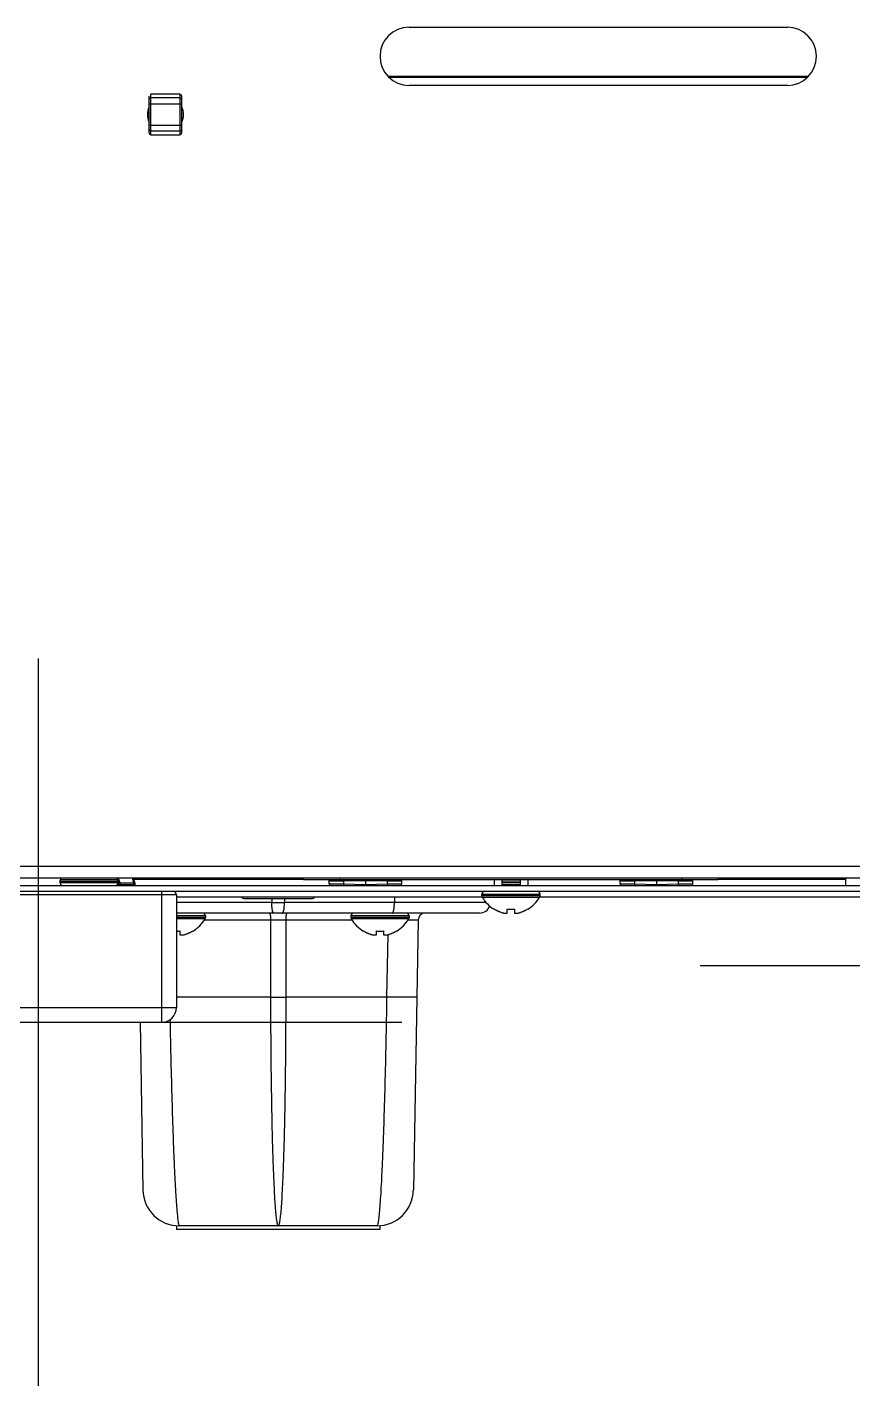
# Model space of a CAD drawing. Header units: millimetres. Extents: x 406 to 4339, y 342 to 2993.
# Drawn here: x 3073.5 to 3187, y 2277.7 to 2464.5 of the extents above; entities that cross this region are included whole.
import ezdxf

# ---------------------------------------------------------------- set-up
doc = ezdxf.new("R2010")
doc.units = ezdxf.units.MM
doc.header["$LTSCALE"] = 256.666667
doc.layers.get('0').update_dxf_attribs({"linetype": 'CONTINUOUS'})
doc.layers.add('ASSI', color=7, linetype='CONTINUOUS')
doc.layers.add('GEOM', color=7, linetype='CONTINUOUS')

msp = doc.modelspace()

# ---------------------------------------------------------------- linework, layer by layer
at = {"color": 7, "linetype": 'Continuous'}
for p, q in [((3125.98, 2464.53), (3177.98, 2464.53)), ((3123.07, 2457.79), (3180.88, 2457.79)), ((3123.2, 2457.66), (3180.75, 2457.66)), ((3177.98, 2456.53), (3125.98, 2456.53)), ((3090.23, 2450.01), (3090.23, 2455.06)), ((3094.48, 2455.31), (3090.48, 2455.31)), ((3090.48, 2449.75), (3090.48, 2455.31)), ((3094.48, 2454.8), (3090.48, 2454.8)), ((3094.48, 2455.31), (3094.48, 2449.75)), ((3094.72, 2450.01), (3094.72, 2455.06)), ((3090.23, 2454.01), (3094.72, 2454.01)), ((3090.23, 2451.06), (3094.72, 2451.06)), ((3090.48, 2450.26), (3094.48, 2450.26)), ((3090.48, 2449.75), (3094.48, 2449.75)), ((2695.88, 2346.53), (3294.08, 2346.53)), ((3292.98, 2347.53), (2696.98, 2347.53)), ((3111.48, 2347.53), (3111.48, 2347.33)), ((3111.48, 2347.33), (3168.48, 2347.33)), ((3114.98, 2346.77), (3114.98, 2347.33)), ((3116.94, 2347.13), (3114.98, 2347.1)), ((3114.98, 2346.77), (3116.94, 2346.74)), ((3116.48, 2347.53), (3116.48, 2347.33)), ((3119.98, 2347.18), (3116.94, 2347.13)), ((3116.94, 2347.13), (3116.94, 2346.74)), ((3116.94, 2346.74), (3119.98, 2346.68)), ((3119.98, 2347.33), (3119.98, 2347.18)), ((3123.01, 2347.13), (3119.98, 2347.18)), ((3119.98, 2347.18), (3119.98, 2346.68)), ((3119.98, 2346.68), (3123.01, 2346.74)), ((3119.98, 2346.53), (3119.98, 2346.68)), ((3123.01, 2346.74), (3123.01, 2347.13)), ((3124.98, 2347.1), (3123.01, 2347.13)), ((3123.01, 2346.74), (3124.98, 2346.77)), ((3124.98, 2346.77), (3124.98, 2347.33)), ((3137.68, 2347.33), (3137.68, 2346.53)), ((3138.73, 2347.33), (3138.73, 2346.53)), ((3138.73, 2347.32), (3141.23, 2347.32)), ((3138.73, 2347.03), (3141.23, 2347.03)), ((3138.73, 2346.93), (3141.23, 2346.93)), ((3138.73, 2346.64), (3141.23, 2346.64)), ((3141.23, 2347.33), (3141.23, 2346.53)), ((3142.28, 2347.33), (3142.28, 2346.53)), ((3154.98, 2346.77), (3154.98, 2347.33)), ((3156.94, 2347.13), (3154.98, 2347.1)), ((3154.98, 2346.77), (3156.94, 2346.74)), ((3159.98, 2347.18), (3156.94, 2347.13)), ((3156.94, 2347.13), (3156.94, 2346.74)), ((3156.94, 2346.74), (3159.98, 2346.68)), ((3159.98, 2347.33), (3159.98, 2347.18)), ((3163.01, 2347.13), (3159.98, 2347.18)), ((3159.98, 2347.18), (3159.98, 2346.68)), ((3159.98, 2346.68), (3163.01, 2346.74)), ((3159.98, 2346.53), (3159.98, 2346.68)), ((3163.01, 2346.74), (3163.01, 2347.13)), ((3164.98, 2347.1), (3163.01, 2347.13)), ((3163.01, 2346.74), (3164.98, 2346.77)), ((3163.48, 2347.53), (3163.48, 2347.33)), ((3164.98, 2346.77), (3164.98, 2347.33)), ((3168.48, 2347.53), (3168.48, 2347.33)), ((3185.98, 2347.33), (3168.48, 2347.33)), ((3185.98, 2347.53), (3185.98, 2346.53)), ((2696.98, 2345.73), (3292.97, 2345.73)), ((3137.68, 2343.25), (3137.68, 2343.29)), ((3139.48, 2342.74), (3139.48, 2343.29)), ((3140.48, 2343.29), (3140.48, 2342.74)), ((3142.28, 2343.29), (3142.28, 2343.25)), ((3094.48, 2340.29), (3094.48, 2339.74)), ((3096.28, 2340.29), (3096.28, 2340.25)), ((3119.68, 2340.25), (3119.68, 2340.29)), ((3121.48, 2339.74), (3121.48, 2340.29)), ((3122.48, 2340.29), (3122.48, 2339.74)), ((3124.28, 2340.29), (3124.28, 2340.25)), ((3121.98, 2299.23), (3093.98, 2299.23))]:
    msp.add_line(p, q, dxfattribs=at)
at = {"color": 1}
for p, q in [((3074.98, 2377.73), (3074.98, 2277.73)), ((3024.98, 2327.73), (3124.98, 2327.73))]:
    msp.add_line(p, q, dxfattribs=at)
at = {"color": 4}
msp.add_line((3165.98, 2335.53), (3265.98, 2335.53), dxfattribs=at)
at = {"color": 7, "linetype": 'Continuous'}
for centre, radius, start, end in [((3125.98, 2460.53), 4, 90, 270), ((3177.98, 2460.53), 4, 270, 90), ((3092.48, 2452.53), 2.48, 155.4067, 204.5933), ((3092.48, 2452.53), 2.48, 335.4067, 24.5933), ((3082.17, 2344.91), 4.8, 146.7141, 149.6988), ((3081.78, 2344.91), 4.8, 30.3012, 33.2859), ((3115.23, 2347.1), 0.25, 109.6795, 180), ((3115.23, 2346.77), 0.25, 180, 250.3193), ((3124.73, 2347.1), 0.25, 360, 70.3193), ((3124.73, 2346.77), 0.25, 289.6807, 0), ((3155.23, 2347.1), 0.25, 109.6795, 180), ((3155.23, 2346.77), 0.25, 180, 250.3193), ((3164.73, 2347.1), 0.25, 360, 70.3193), ((3164.73, 2346.77), 0.25, 289.6807, 0), ((3140.16, 2347.34), 4.75, 238.4659, 241.0313), ((3140.16, 2347.34), 4.75, 241.0316, 241.9926), ((3140.16, 2347.33), 4.75, 241.9926, 243.3187), ((3140.16, 2347.33), 4.74, 243.3188, 244.4598), ((3140.15, 2347.33), 4.74, 244.4598, 245.4278), ((3140.15, 2347.32), 4.73, 245.4278, 246.6825), ((3140.15, 2347.32), 4.73, 246.6826, 247.4526), ((3140.15, 2347.31), 4.72, 247.4524, 248.9975), ((3140.15, 2347.3), 4.72, 248.9977, 249.4819), ((3140.14, 2347.29), 4.7, 249.4813, 251.5344), ((3140.14, 2347.28), 4.68, 251.535, 252.6227), ((3140.13, 2347.26), 4.67, 252.6228, 253.6051), ((3140.12, 2347.23), 4.64, 253.6036, 255.6824), ((3139.23, 2344.73), 2.01, 262.7256, 264.8598), ((3139.23, 2344.7), 1.98, 264.8627, 265.7144), ((3139.23, 2344.69), 1.97, 265.714, 266.9766), ((3139.23, 2344.68), 1.96, 266.9771, 268.0037), ((3139.23, 2344.67), 1.95, 268.0037, 269.0738), ((3139.23, 2344.67), 1.95, 269.0741, 270.1995), ((3139.23, 2344.67), 1.95, 270.1995, 271.1541), ((3139.23, 2344.68), 1.95, 271.1545, 272.3767), ((3139.22, 2344.68), 1.96, 272.3765, 273.2159), ((3139.22, 2344.69), 1.97, 273.2167, 274.6016), ((3139.22, 2344.71), 1.98, 274.6009, 275.2558), ((3139.22, 2344.73), 2.01, 275.2585, 277.2741), ((3139.98, 2347.05), 3.79, 262.4012, 264.9222), ((3139.98, 2347.04), 3.78, 264.9231, 265.7954), ((3139.98, 2347.03), 3.78, 265.7953, 267.4577), ((3139.98, 2347.03), 3.77, 267.4579, 269.9996), ((3139.98, 2347.03), 3.77, 270.0004, 272.5421), ((3139.97, 2347.03), 3.78, 272.5423, 274.2047), ((3139.97, 2347.04), 3.78, 274.2046, 275.0769), ((3139.97, 2347.05), 3.79, 275.0778, 277.5988), ((3140.73, 2344.73), 2.01, 262.7259, 264.7415), ((3140.73, 2344.71), 1.98, 264.7442, 265.3991), ((3140.73, 2344.69), 1.97, 265.3984, 266.7833), ((3140.73, 2344.68), 1.96, 266.7841, 267.6235), ((3140.73, 2344.68), 1.96, 267.6234, 268.8455), ((3140.73, 2344.67), 1.95, 268.8459, 270.9258), ((3140.73, 2344.67), 1.95, 270.9261, 271.9964), ((3140.72, 2344.68), 1.96, 271.9964, 273.0228), ((3140.72, 2344.69), 1.97, 273.0233, 274.286), ((3140.72, 2344.7), 1.98, 274.2856, 275.1372), ((3140.72, 2344.73), 2.01, 275.1401, 277.2744), ((3139.83, 2347.23), 4.64, 284.3176, 286.3964), ((3139.82, 2347.26), 4.67, 286.3949, 287.3772), ((3139.81, 2347.28), 4.68, 287.3773, 288.465), ((3139.81, 2347.29), 4.7, 288.4656, 290.5187), ((3139.8, 2347.3), 4.72, 290.5181, 291.0023), ((3139.8, 2347.31), 4.72, 291.0025, 292.5476), ((3139.8, 2347.32), 4.73, 292.5474, 293.3174), ((3139.8, 2347.32), 4.73, 293.3175, 294.5722), ((3139.8, 2347.33), 4.74, 294.5722, 295.5402), ((3139.79, 2347.33), 4.74, 295.5402, 296.6812), ((3139.79, 2347.33), 4.75, 296.6813, 298.0074), ((3139.79, 2347.34), 4.75, 298.0074, 298.9684), ((3139.79, 2347.34), 4.75, 298.9687, 301.5341), ((3093.78, 2344.35), 4.8, 301.3727, 329.6988), ((3122.17, 2344.35), 4.8, 210.3012, 238.6273), ((3121.78, 2344.35), 4.8, 301.3727, 329.6988), ((3093.98, 2344.03), 3.77, 270, 272.545), ((3093.97, 2344.04), 3.79, 272.5489, 277.5994), ((3094.73, 2341.73), 2.01, 262.7256, 264.8598), ((3094.73, 2341.7), 1.98, 264.8627, 265.7144), ((3094.73, 2341.69), 1.97, 265.714, 266.9766), ((3094.73, 2341.68), 1.96, 266.9771, 268.0037), ((3094.72, 2341.67), 1.95, 268.0037, 269.0738), ((3094.72, 2341.67), 1.95, 269.0741, 270.1995), ((3094.72, 2341.67), 1.95, 270.1995, 271.1541), ((3094.72, 2341.68), 1.95, 271.1545, 272.3767), ((3094.72, 2341.68), 1.96, 272.3765, 273.2159), ((3094.72, 2341.69), 1.97, 273.2167, 274.6016), ((3094.72, 2341.71), 1.98, 274.6009, 275.2558), ((3094.72, 2341.73), 2.01, 275.2585, 277.2741), ((3093.83, 2344.23), 4.64, 284.3176, 286.3964), ((3093.82, 2344.26), 4.67, 286.3949, 287.3772), ((3093.81, 2344.28), 4.68, 287.3773, 288.465), ((3093.81, 2344.29), 4.7, 288.4656, 290.5187), ((3093.8, 2344.3), 4.72, 290.5181, 291.0023), ((3093.8, 2344.31), 4.72, 291.0025, 292.5476), ((3093.8, 2344.32), 4.73, 292.5474, 293.3174), ((3093.8, 2344.32), 4.73, 293.3175, 294.5722), ((3093.8, 2344.33), 4.74, 294.5722, 295.5402), ((3093.79, 2344.33), 4.74, 295.5402, 296.6812), ((3093.79, 2344.33), 4.75, 296.6813, 298.0074), ((3093.79, 2344.34), 4.75, 298.0074, 298.9684), ((3093.79, 2344.34), 4.75, 298.9687, 301.5341), ((3122.16, 2344.34), 4.75, 238.4659, 241.0313), ((3122.16, 2344.34), 4.75, 241.0316, 241.9926), ((3122.16, 2344.33), 4.75, 241.9926, 243.3187), ((3122.16, 2344.33), 4.74, 243.3188, 244.4598), ((3122.15, 2344.33), 4.74, 244.4598, 245.4278), ((3122.15, 2344.32), 4.73, 245.4278, 246.6825), ((3122.15, 2344.32), 4.73, 246.6826, 247.4526), ((3122.15, 2344.31), 4.72, 247.4524, 248.9975), ((3122.15, 2344.3), 4.72, 248.9977, 249.4819), ((3122.14, 2344.29), 4.7, 249.4813, 251.5344), ((3122.14, 2344.28), 4.68, 251.535, 252.6227), ((3122.13, 2344.26), 4.67, 252.6228, 253.6051), ((3122.12, 2344.23), 4.64, 253.6036, 255.6824), ((3121.23, 2341.73), 2.01, 262.7259, 264.7415), ((3121.23, 2341.71), 1.98, 264.7442, 265.3991), ((3121.23, 2341.69), 1.97, 265.3984, 266.7833), ((3121.23, 2341.68), 1.96, 266.7841, 267.6235), ((3121.23, 2341.68), 1.96, 267.6234, 268.8455), ((3121.23, 2341.67), 1.95, 268.8459, 270.9258), ((3121.23, 2341.67), 1.95, 270.9261, 271.9964), ((3121.22, 2341.68), 1.96, 271.9964, 273.0228), ((3121.22, 2341.69), 1.97, 273.0233, 274.286), ((3121.22, 2341.7), 1.98, 274.2856, 275.1372), ((3121.22, 2341.73), 2.01, 275.1401, 277.2744), ((3121.98, 2344.04), 3.79, 262.4006, 267.4511), ((3121.98, 2344.03), 3.77, 267.455, 270), ((3121.98, 2344.03), 3.77, 270, 272.545), ((3121.97, 2344.04), 3.79, 272.5489, 277.5994), ((3122.73, 2341.73), 2.01, 262.7256, 264.8598), ((3122.73, 2341.7), 1.98, 264.8627, 265.7144), ((3122.73, 2341.69), 1.97, 265.714, 266.9766), ((3122.73, 2341.68), 1.96, 266.9771, 268.0037), ((3122.73, 2341.67), 1.95, 268.0037, 269.0738), ((3122.73, 2341.67), 1.95, 269.0741, 270.1995), ((3122.73, 2341.67), 1.95, 270.1995, 271.1541), ((3122.73, 2341.68), 1.95, 271.1545, 272.3767), ((3122.72, 2341.68), 1.96, 272.3765, 273.2159), ((3122.72, 2341.69), 1.97, 273.2167, 274.6016), ((3122.72, 2341.71), 1.98, 274.6009, 275.2558), ((3122.72, 2341.73), 2.01, 275.2585, 277.2741), ((3121.83, 2344.23), 4.64, 284.3176, 286.3964), ((3121.82, 2344.26), 4.67, 286.3949, 287.3772), ((3121.81, 2344.28), 4.68, 287.3773, 288.465), ((3121.81, 2344.29), 4.7, 288.4656, 290.5187), ((3121.8, 2344.3), 4.72, 290.5181, 291.0023), ((3121.8, 2344.31), 4.72, 291.0025, 292.5476), ((3121.8, 2344.32), 4.73, 292.5474, 293.3174), ((3121.8, 2344.32), 4.73, 293.3175, 294.5722), ((3121.8, 2344.33), 4.74, 294.5722, 295.5402), ((3121.79, 2344.33), 4.74, 295.5402, 296.6812), ((3121.79, 2344.33), 4.75, 296.6813, 298.0074), ((3121.79, 2344.34), 4.75, 298.0074, 298.9684), ((3121.79, 2344.34), 4.75, 298.9687, 301.5341)]:
    msp.add_arc(centre, radius, start, end, dxfattribs=at)
for points, knots in [([(3090.23, 2454.56), (3090.23, 2454.62), (3090.28, 2454.75), (3090.41, 2454.8), (3090.48, 2454.8)], [0, 0, 0, 0, 0.499121, 1, 1, 1, 1]), ([(3094.72, 2455.06), (3094.72, 2455.12), (3094.67, 2455.26), (3094.54, 2455.31), (3094.47, 2455.31)], [0, 0, 0, 0, 0.499388, 1, 1, 1, 1]), ([(3094.72, 2454.56), (3094.72, 2454.62), (3094.67, 2454.75), (3094.54, 2454.8), (3094.48, 2454.8)], [0, 0, 0, 0, 0.499121, 1, 1, 1, 1]), ([(3090.23, 2450.51), (3090.23, 2450.45), (3090.28, 2450.31), (3090.41, 2450.26), (3090.48, 2450.26)], [0, 0, 0, 0, 0.499121, 1, 1, 1, 1]), ([(3090.23, 2450.01), (3090.23, 2449.95), (3090.28, 2449.81), (3090.41, 2449.75), (3090.48, 2449.75)], [0, 0, 0, 0, 0.499385, 1, 1, 1, 1]), ([(3094.72, 2450.51), (3094.72, 2450.45), (3094.67, 2450.31), (3094.54, 2450.26), (3094.48, 2450.26)], [0, 0, 0, 0, 0.499121, 1, 1, 1, 1]), ([(3094.48, 2449.75), (3094.54, 2449.75), (3094.67, 2449.81), (3094.72, 2449.95), (3094.72, 2450.01)], [0, 0, 0, 0, 0.500629, 1, 1, 1, 1]), ([(3116.94, 2347.13), (3116.94, 2347.15), (3116.94, 2347.22), (3116.94, 2347.28), (3116.94, 2347.33)], [0, 0, 0, 0, 0.289016, 1, 1, 1, 1]), ([(3116.94, 2346.74), (3116.94, 2346.72), (3116.94, 2346.65), (3116.94, 2346.58), (3116.94, 2346.53)], [0, 0, 0, 0, 0.289016, 1, 1, 1, 1]), ([(3123.01, 2347.13), (3123.01, 2347.15), (3123.01, 2347.22), (3123.01, 2347.28), (3123.01, 2347.33)], [0, 0, 0, 0, 0.289016, 1, 1, 1, 1]), ([(3123.01, 2346.74), (3123.01, 2346.72), (3123.01, 2346.65), (3123.01, 2346.58), (3123.01, 2346.53)], [0, 0, 0, 0, 0.289016, 1, 1, 1, 1]), ([(3156.94, 2347.13), (3156.94, 2347.15), (3156.94, 2347.22), (3156.94, 2347.28), (3156.94, 2347.33)], [0, 0, 0, 0, 0.289016, 1, 1, 1, 1]), ([(3156.94, 2346.74), (3156.94, 2346.72), (3156.94, 2346.65), (3156.94, 2346.58), (3156.94, 2346.53)], [0, 0, 0, 0, 0.289016, 1, 1, 1, 1]), ([(3163.01, 2347.13), (3163.01, 2347.15), (3163.01, 2347.22), (3163.01, 2347.28), (3163.01, 2347.33)], [0, 0, 0, 0, 0.289016, 1, 1, 1, 1]), ([(3163.01, 2346.74), (3163.01, 2346.72), (3163.01, 2346.65), (3163.01, 2346.58), (3163.01, 2346.53)], [0, 0, 0, 0, 0.289016, 1, 1, 1, 1])]:
    msp.add_open_spline(points, degree=3, knots=knots, dxfattribs=at)
at = {"layer": 'ASSI', "color": 9, "linetype": 'Continuous'}
for p, q in [((3077.98, 2347.13), (3085.98, 2347.13)), ((3077.98, 2346.93), (3085.98, 2346.93)), ((3078.03, 2347.33), (3085.92, 2347.33)), ((3135.98, 2345.33), (3143.98, 2345.33)), ((3135.98, 2345.13), (3143.98, 2345.13)), ((3136.03, 2344.93), (3143.92, 2344.93)), ((3097.98, 2342.33), (3093.98, 2342.33)), ((3097.98, 2342.13), (3093.98, 2342.13)), ((3097.92, 2341.93), (3093.98, 2341.93)), ((3125.98, 2342.33), (3117.98, 2342.33)), ((3125.98, 2342.13), (3117.98, 2342.13)), ((3125.92, 2341.93), (3118.03, 2341.93))]:
    msp.add_line(p, q, dxfattribs=at)
at = {"layer": 'ASSI', "color": 7, "linetype": 'Continuous'}
for p, q in [((3077.98, 2347.13), (3077.98, 2346.93)), ((3085.98, 2347.13), (3085.98, 2346.93)), ((3135.98, 2345.13), (3135.98, 2345.33)), ((3143.98, 2345.13), (3143.98, 2345.33)), ((3123.12, 2342.73), (3122.44, 2342.73)), ((3125.58, 2342.73), (3123.7, 2342.73)), ((3097.98, 2342.33), (3097.98, 2342.13)), ((3117.98, 2342.33), (3117.98, 2342.13)), ((3125.98, 2342.33), (3125.98, 2342.13))]:
    msp.add_line(p, q, dxfattribs=at)
for centre, radius, start, end in [((3078.38, 2347.13), 0.4, 149.6988, 180), ((3078.38, 2346.93), 0.4, 180, 270), ((3082.17, 2344.91), 4.8, 146.7752, 149.6988), ((3085.58, 2346.93), 0.4, 270, 360), ((3081.78, 2344.91), 4.8, 30.3012, 33.2248), ((3085.58, 2347.13), 0.4, 0, 30.3012), ((3136.38, 2345.33), 0.4, 90, 180), ((3136.38, 2345.13), 0.4, 180, 210.3012), ((3140.17, 2347.35), 4.8, 210.3012, 238.5421), ((3139.78, 2347.35), 4.8, 301.4579, 329.6988), ((3143.58, 2345.33), 0.4, 0, 90), ((3143.58, 2345.13), 0.4, 329.6988, 360), ((3097.58, 2342.33), 0.4, 0, 90), ((3118.38, 2342.33), 0.4, 90, 180), ((3125.58, 2342.33), 0.4, 0, 90), ((3093.78, 2344.35), 4.8, 301.3727, 329.6988), ((3097.58, 2342.13), 0.4, 329.6988, 360), ((3118.38, 2342.13), 0.4, 180, 210.3012), ((3122.17, 2344.35), 4.8, 210.3012, 238.6273), ((3121.78, 2344.35), 4.8, 301.3727, 329.6988), ((3125.58, 2342.13), 0.4, 329.6988, 360)]:
    msp.add_arc(centre, radius, start, end, dxfattribs=at)
at = {"layer": 'GEOM', "color": 9, "linetype": 'Continuous'}
for p, q in [((3292.98, 2349.13), (2696.98, 2349.13)), ((3088.33, 2346.63), (3085.83, 2346.63)), ((3086.24, 2346.83), (3086.03, 2347.53)), ((3088.15, 2346.83), (3086.24, 2346.83)), ((3088.15, 2346.83), (3087.94, 2347.53)), ((3111.48, 2347.33), (3088.14, 2347.33)), ((3093.98, 2345.23), (3055.98, 2345.23)), ((3091.98, 2327.73), (3091.98, 2345.73)), ((3107.11, 2344.73), (3107.11, 2344.18)), ((3108.84, 2344.73), (3108.84, 2344.18)), ((3123.98, 2344.93), (3123.96, 2344.18)), ((3107.11, 2344.18), (3093.98, 2344.18)), ((3123.96, 2344.18), (3108.84, 2344.18)), ((3124.7, 2344.18), (3123.96, 2344.18)), ((3106.93, 2341.75), (3097.79, 2341.75)), ((3106.93, 2341.75), (3106.93, 2331.17)), ((3118.16, 2341.75), (3109.02, 2341.75)), ((3109.02, 2341.75), (3109.02, 2331.17)), ((3123.04, 2339.76), (3122.89, 2331.17)), ((3055.98, 2329.73), (3093.98, 2329.73)), ((3106.93, 2331.17), (3093.98, 2331.17)), ((3122.89, 2331.17), (3109.02, 2331.17))]:
    msp.add_line(p, q, dxfattribs=at)
at = {"layer": 'GEOM', "color": 7, "linetype": 'Continuous'}
for p, q in [((3088.31, 2346.78), (3088.08, 2347.53)), ((3093.98, 2345.23), (3093.98, 2329.73)), ((3136.03, 2344.93), (3093.98, 2344.93)), ((3103.36, 2344.73), (3112.59, 2344.73)), ((3189.13, 2344.93), (3143.92, 2344.93)), ((3122.44, 2342.73), (3093.98, 2342.73)), ((3135.67, 2342.73), (3123.12, 2342.73)), ((3127.21, 2341.75), (3126.56, 2304.65)), ((3057.98, 2327.73), (3091.98, 2327.73)), ((3088.99, 2327.73), (3089.39, 2304.65)), ((3093.98, 2299.75), (3093.98, 2299.23)), ((3121.56, 2299.73), (3094.39, 2299.73)), ((3121.98, 2299.23), (3121.98, 2299.75))]:
    msp.add_line(p, q, dxfattribs=at)
for centre, radius, start, end in [((3087.82, 2346.63), 0.503, 0.0469, 16.813), ((3093.48, 2345.23), 0.5, 0, 90), ((3103.36, 2345.23), 0.5, 217.0431, 270), ((3112.59, 2345.23), 0.5, 270, 322.9569), ((3128.21, 2341.73), 1, 89.9999, 179), ((3135.67, 2344.23), 1.5, 270, 339.6363), ((3091.98, 2329.73), 2, 270, 360), ((3094.39, 2304.73), 5, 180.9992, 270), ((3121.56, 2304.73), 5, 270, 359.0009)]:
    msp.add_arc(centre, radius, start, end, dxfattribs=at)
at = {"layer": 'GEOM', "color": 9, "linetype": 'Continuous'}
for centre, radius, start, end in [((3107.98, 2807.27), 463.09, 269.8926, 270.1074), ((3107.98, 2664.6), 333.43, 269.821, 270.179)]:
    msp.add_arc(centre, radius, start, end, dxfattribs=at)
for points, knots in [([(3085.95, 2346.78), (3085.97, 2346.79), (3086.07, 2346.81), (3086.17, 2346.83), (3086.24, 2346.83)], [0, 0, 0, 0, 0.277642, 1, 1, 1, 1]), ([(3088.15, 2346.83), (3088.19, 2346.83), (3088.24, 2346.83), (3088.3, 2346.79), (3088.31, 2346.78)], [0, 0, 0, 0, 0.636969, 1, 1, 1, 1]), ([(3106.76, 2342.73), (3106.79, 2342.73), (3106.85, 2342.61), (3106.89, 2342.42), (3106.93, 2342.11), (3106.93, 2341.88), (3106.93, 2341.75)], [0, 0, 0, 0, 0.097661, 0.313495, 0.628813, 1, 1, 1, 1]), ([(3107.37, 2342.73), (3107.35, 2342.73), (3107.3, 2342.77), (3107.24, 2342.91), (3107.17, 2343.2), (3107.12, 2343.65), (3107.11, 2343.99), (3107.11, 2344.18)], [0, 0, 0, 0, 0.037766, 0.100675, 0.315139, 0.629045, 1, 1, 1, 1]), ([(3108.58, 2342.73), (3108.6, 2342.73), (3108.65, 2342.77), (3108.71, 2342.91), (3108.78, 2343.2), (3108.83, 2343.65), (3108.84, 2343.99), (3108.84, 2344.18)], [0, 0, 0, 0, 0.037766, 0.100675, 0.315139, 0.629045, 1, 1, 1, 1]), ([(3109.19, 2342.73), (3109.16, 2342.73), (3109.1, 2342.61), (3109.06, 2342.42), (3109.02, 2342.11), (3109.02, 2341.88), (3109.02, 2341.75)], [0, 0, 0, 0, 0.097661, 0.313495, 0.628813, 1, 1, 1, 1]), ([(3123.7, 2342.73), (3123.72, 2342.73), (3123.76, 2342.77), (3123.83, 2342.91), (3123.89, 2343.2), (3123.94, 2343.65), (3123.96, 2343.99), (3123.96, 2344.18)], [0, 0, 0, 0, 0.037766, 0.100675, 0.315139, 0.629045, 1, 1, 1, 1]), ([(3136.6, 2344.17), (3135.14, 2344.16), (3131.17, 2344.17), (3127.21, 2344.17), (3124.7, 2344.18)], [0, 0, 0, 0, 0.367858, 1, 1, 1, 1]), ([(3127.21, 2341.75), (3127.21, 2341.75), (3127.2, 2341.75), (3127.18, 2341.75), (3127.15, 2341.75), (3127.09, 2341.75), (3126.99, 2341.75), (3126.83, 2341.75), (3126.63, 2341.76), (3126.38, 2341.76), (3126.1, 2341.76), (3125.9, 2341.76), (3125.8, 2341.76)], [0, 0, 0, 0, 0.004128, 0.016428, 0.036896, 0.065489, 0.146759, 0.25949, 0.402641, 0.574884, 0.774621, 1, 1, 1, 1]), ([(3106.93, 2331.17), (3106.93, 2329.11), (3106.95, 2325.07), (3107.01, 2319.21), (3107.09, 2314.59), (3107.17, 2311.2), (3107.24, 2308.93), (3107.32, 2306.87), (3107.4, 2305.05), (3107.48, 2303.49), (3107.57, 2302.19), (3107.66, 2301.16), (3107.75, 2300.49), (3107.82, 2300.09), (3107.87, 2299.9), (3107.91, 2299.79), (3107.95, 2299.73), (3107.98, 2299.73)], [0, 0, 0, 0, 0.196543, 0.384815, 0.557617, 0.636152, 0.708454, 0.773863, 0.831789, 0.881717, 0.923213, 0.955926, 0.9796, 0.988004, 0.994121, 0.998012, 1, 1, 1, 1]), ([(3109.02, 2331.17), (3109.02, 2329.11), (3109, 2325.07), (3108.94, 2319.21), (3108.86, 2314.59), (3108.78, 2311.2), (3108.71, 2308.93), (3108.63, 2306.87), (3108.55, 2305.05), (3108.47, 2303.49), (3108.38, 2302.19), (3108.29, 2301.16), (3108.2, 2300.49), (3108.13, 2300.09), (3108.08, 2299.9), (3108.04, 2299.79), (3108, 2299.73), (3107.98, 2299.73)], [0, 0, 0, 0, 0.196543, 0.384815, 0.557617, 0.636152, 0.708454, 0.773863, 0.831789, 0.881717, 0.923213, 0.955926, 0.9796, 0.988004, 0.994121, 0.998012, 1, 1, 1, 1]), ([(3122.89, 2331.17), (3122.86, 2329.11), (3122.79, 2325.07), (3122.65, 2319.21), (3122.52, 2314.59), (3122.4, 2311.19), (3122.31, 2308.92), (3122.21, 2306.87), (3122.12, 2305.05), (3122.03, 2303.48), (3121.93, 2302.18), (3121.85, 2301.27), (3121.79, 2300.68), (3121.74, 2300.35), (3121.7, 2300.09), (3121.65, 2299.9), (3121.62, 2299.79), (3121.58, 2299.73), (3121.56, 2299.73)], [0, 0, 0, 0, 0.196575, 0.384952, 0.557889, 0.636487, 0.708843, 0.774291, 0.83224, 0.882174, 0.92366, 0.956345, 0.969304, 0.979973, 0.98834, 0.994405, 0.998208, 1, 1, 1, 1]), ([(3127.02, 2331.17), (3127.02, 2331.17), (3126.98, 2331.17), (3126.94, 2331.16), (3126.84, 2331.16), (3126.71, 2331.15), (3126.54, 2331.15), (3126.25, 2331.15), (3125.81, 2331.15), (3125.2, 2331.15), (3124.5, 2331.15), (3123.72, 2331.16), (3123.17, 2331.17), (3122.89, 2331.17)], [0, 0, 0, 0, 0.004855, 0.018712, 0.041597, 0.07336, 0.113761, 0.1625, 0.283449, 0.432542, 0.605255, 0.796335, 1, 1, 1, 1]), ([(3093.11, 2328.09), (3093.14, 2326.18), (3093.22, 2322.47), (3093.36, 2317.12), (3093.49, 2312.94), (3093.6, 2309.89), (3093.69, 2307.87), (3093.78, 2306.04), (3093.87, 2304.43), (3093.95, 2303.04), (3094.04, 2301.89), (3094.13, 2300.99), (3094.2, 2300.39), (3094.26, 2300.05), (3094.3, 2299.88), (3094.33, 2299.78), (3094.37, 2299.73), (3094.39, 2299.73)], [0, 0, 0, 0, 0.201472, 0.391813, 0.564617, 0.642624, 0.714171, 0.778684, 0.835653, 0.884636, 0.925262, 0.957231, 0.980325, 0.988506, 0.994445, 0.998187, 1, 1, 1, 1])]:
    msp.add_open_spline(points, degree=3, knots=knots, dxfattribs=at)
for points in [[(3086.24, 2346.83), (3086.26, 2346.76), (3086.27, 2346.7), (3086.27, 2346.63)], [(3088.18, 2346.63), (3088.18, 2346.7), (3088.17, 2346.76), (3088.15, 2346.83)], [(3109.02, 2341.75), (3108.32, 2341.75), (3107.63, 2341.75), (3106.93, 2341.75)]]:
    msp.add_open_spline(points, degree=3, dxfattribs=at)

doc.saveas('drawing.dxf')
